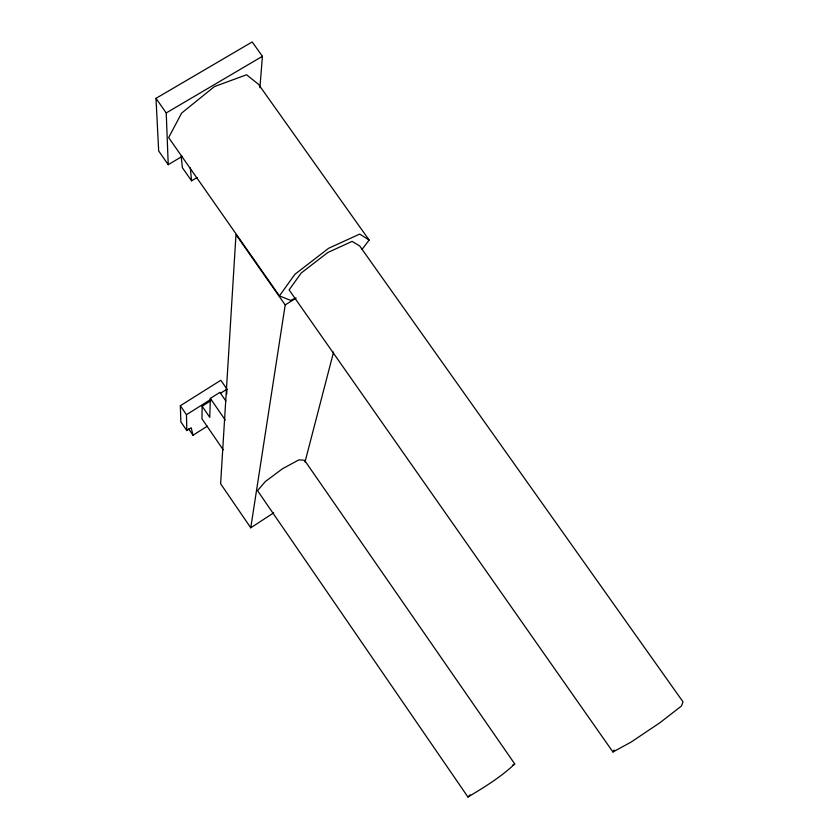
<?xml version="1.0" encoding="UTF-8"?>
<svg xmlns="http://www.w3.org/2000/svg" width="839" height="839" viewBox="0 0 839 839"><rect width="100%" height="100%" fill="white"/><g stroke="black" fill="none" stroke-linecap="round" stroke-linejoin="round"><path stroke-width="1.26" d="M211.323 400.402L202.126 406.212L201.968 418.829L223.205 449.777M225.848 400.979L219.912 392.358L210.337 398.389L209.771 417.35L202.126 406.212M226.656 394.288L226.981 389.17L220.825 380.266L180.333 405.73L180.867 421.881L186.803 430.564L191.219 427.775L193.012 435.242L207.317 426.17M259.901 87.665L262.418 56.307L252.193 41.95L155.991 98.341L158.676 150.989L168.24 164.675L182.325 156.274M250.756 527.794L285.197 304.935L235.979 234.584L220.615 483.736L250.756 527.794L273.671 512.87M305.008 462.006L333.565 352.044M612.942 751.996L631.075 742.096L659.842 722.788L681.457 705.998L683.009 701.834L359.679 245.953L352.097 241.38L327.755 252.539L301.327 272.916L289.098 289.885L612.942 751.996L614.085 749.993M295.255 298.191L290.63 300.383L279.429 295.905L294.867 274.332L328.647 248.271L359.69 234.091L369.139 240.059L362.112 249.298M514.747 763.93C500.946 777.082 484.281 787.234 467.963 797.05L257.531 490.637L265.239 481.617L282.481 468.77L298.831 459.898L304.515 460.254L514.747 763.93L512.671 765.158M467.963 797.05L470.165 794.743M186.803 430.564L186.478 414.707L210.558 399.532M220.405 393.313L226.981 389.17M285.197 304.935L296.157 298.086M181.182 156.4L182.409 167.737L191.565 180.836L197.113 177.511M168.24 164.675L166.227 112.95L262.418 56.307M369.139 240.059L258.527 84.34L246.582 74.765L214.417 86.595L181.633 113.087L168.649 137.586L279.429 295.905M155.991 98.341L166.227 112.95M210.337 398.389L225.198 419.982M180.333 405.73L186.478 414.707M188.639 428.844L193.012 435.242M190.327 167.915L191.565 180.836"/></g></svg>
